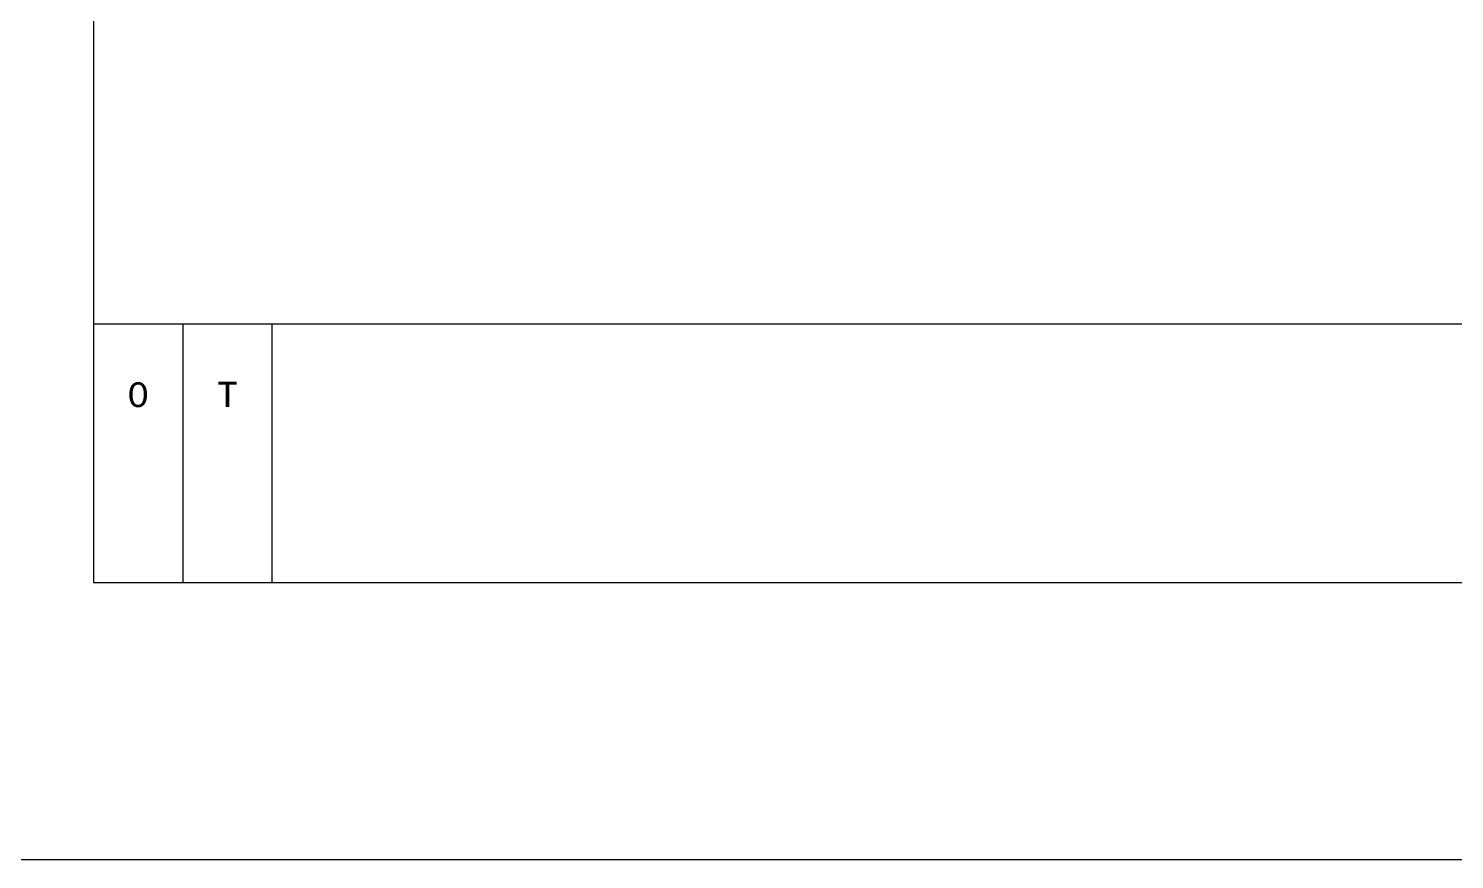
# Model space of a CAD drawing. Header units: metres. Extents: x -1286 to 459, y -500 to 94.
# Drawn here: x 35.5 to 220.1, y -499.8 to -392.3 of the extents above; entities that cross this region are included whole.
import ezdxf
from ezdxf.enums import TextEntityAlignment as Align

# ---------------------------------------------------------------- set-up
doc = ezdxf.new("R2010")
doc.units = ezdxf.units.M
doc.styles.add('WMF-Calibri0', font='calibri.ttf')

msp = doc.modelspace()

# ---------------------------------------------------------------- linework, layer by layer
msp.add_lwpolyline([(-381.52, -499.81), (459.48, -499.81), (459.48, 94.19), (-381.52, 94.19)], close=True)
for points in [[(43.87, 2.81), (43.87, -463.97), (431.63, -463.97), (431.63, 2.81)], [(43.87, -430.49), (431.63, -430.49)], [(55.44, -430.49), (55.44, -463.97)], [(67.02, -463.97), (67.02, -430.49)]]:
    msp.add_lwpolyline(points)

# ---------------------------------------------------------------- texts
at = {"color": 7, "style": 'WMF-Calibri0'}
for tag, flags, p in [('0', 4, (49.66, -439.64)), ('T', 12, (61.23, -439.6))]:
    msp.add_attdef(tag, text='XX', height=3.24, dxfattribs=dict(at, flags=flags)).set_placement(p, align=Align.MIDDLE_CENTER)

doc.saveas('drawing.dxf')
